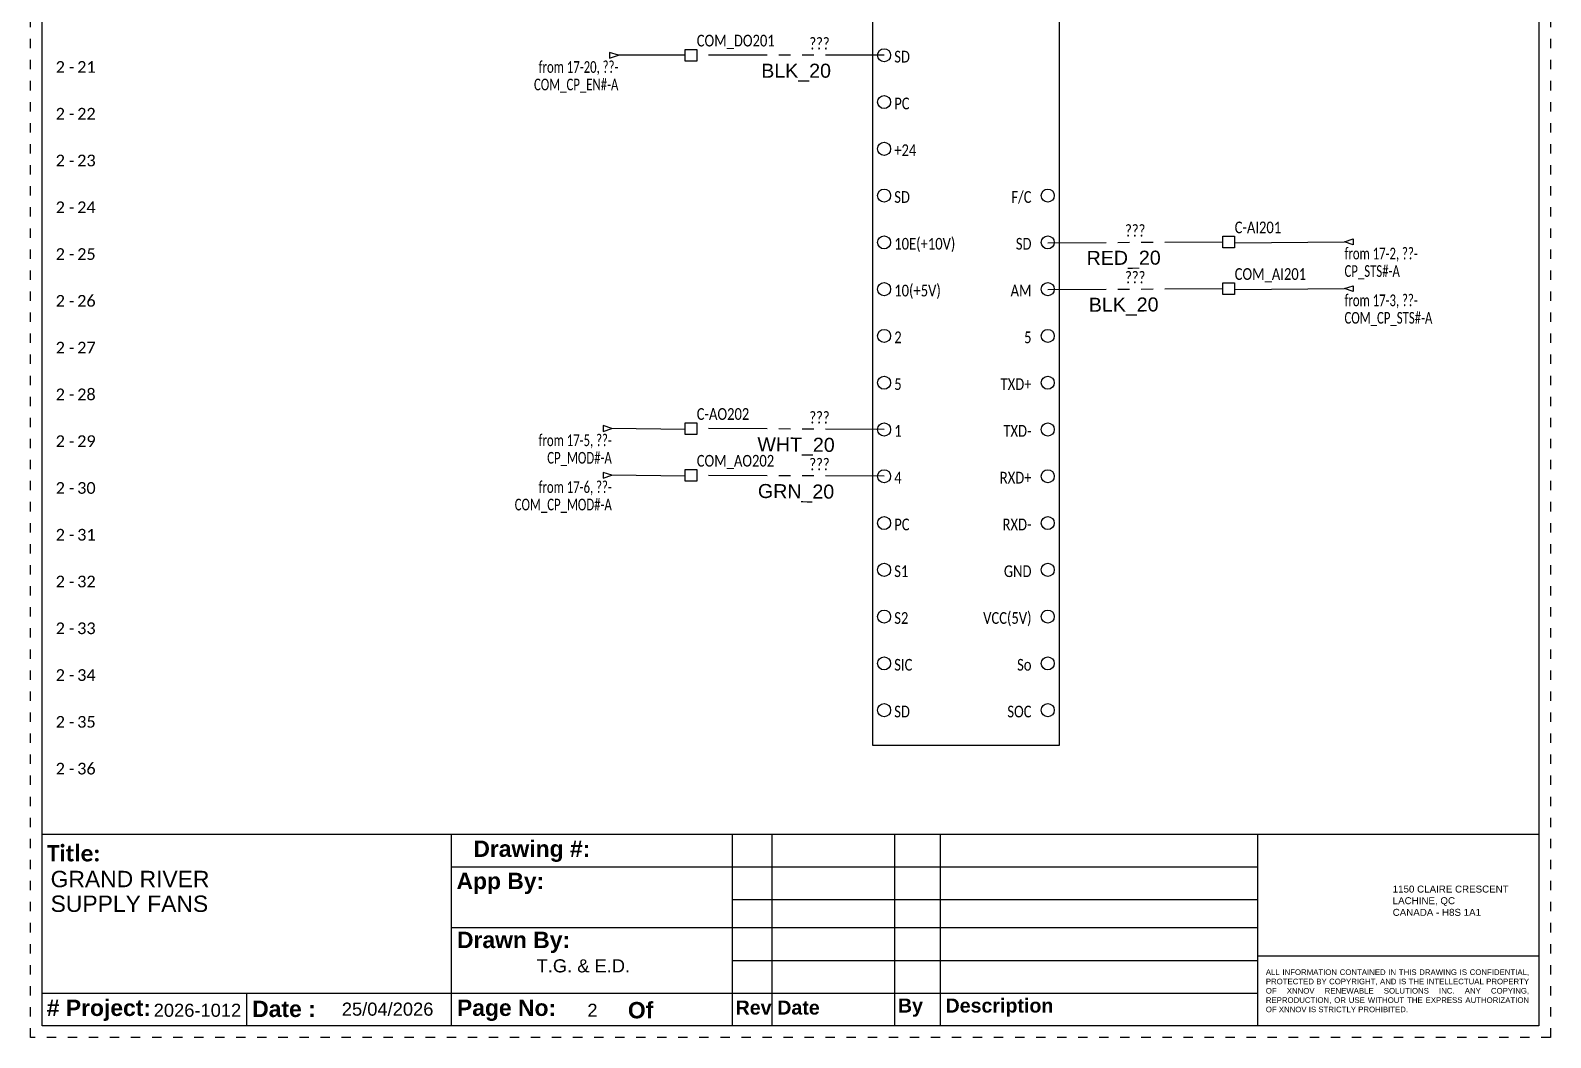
# Model space of a CAD drawing. Header units: inches. Extents: x 0 to 16.2, y 0 to 21.2.
# Drawn here: x 0 to 16.25, y 0 to 10.77 of the extents above; entities that cross this region are included whole.
import ezdxf
from ezdxf.enums import TextEntityAlignment as Align

# ---------------------------------------------------------------- set-up
doc = ezdxf.new("R2010")
doc.units = ezdxf.units.IN
doc.header["$MEASUREMENT"] = 0
doc.linetypes.add('DOT2', pattern=[0.125, 0, -0.125])
doc.linetypes.add('PHANTOM2', pattern=[1.25, 0.625, -0.125, 0.125, -0.125, 0.125, -0.125])
for name, color, linetype in [('BLK_20', 250, 'Continuous'), ('GRN_20', 3, 'Continuous'), ('MISC', 7, 'Continuous'), ('RED_20', 10, 'Continuous'), ('SYMS', 7, 'Continuous'), ('TAGFIXED', 7, 'Continuous'), ('TERMS', 123, 'Continuous'), ('WHT_20', 7, 'Continuous'), ('WIRENO', 72, 'Continuous')]:
    doc.layers.add(name, color=color, linetype=linetype)
doc.layers.add('TITLEBLOCK_FRAME', color=7, linetype='DOT2', plot=False)
doc.styles.get("Standard").update_dxf_attribs({"font": 'arial.ttf'})
doc.styles.add('TB_BODY', font='arial.ttf')
doc.styles.add('TB_TITLE', font='ariblk.ttf')
doc.styles.add('WD', font='calibri.ttf')

# ---------------------------------------------------------------- blocks, each defined once
blk = doc.blocks.new('HA1D3')
blk.add_lwpolyline([(-0.094, 0), (-0.094, -0.031), (0, 0), (-0.094, 0.031), (-0.094, 0)])
at = {"style": 'WD', "width": 0.8, "flags": 8}
blk.add_attdef('WIRENO', text='', height=0.125, dxfattribs=at).set_placement((0, 0.094), align=Align.RIGHT)
at = {"style": 'WD', "flags": 1}
blk.add_attdef('SIGCODE', text='', height=0.01, dxfattribs=at).set_placement((-0.02, 0.047), align=Align.RIGHT)
blk.add_attdef('X1TERM01', (0, 0), '', height=0.01, dxfattribs=at)
at = {"style": 'WD', "width": 0.7}
for tag, p in [('XREF', (0, -0.188)), ('DESC1', (0, -0.375))]:
    blk.add_attdef(tag, text='', height=0.125, dxfattribs=at).set_placement(p, align=Align.RIGHT)
blk = doc.blocks.new('HA1D1')
blk.add_lwpolyline([(0.094, 0), (0.094, -0.031), (0, 0), (0.094, 0.031), (0.094, 0)])
at = {"style": 'WD', "width": 0.8, "flags": 8}
blk.add_attdef('WIRENO', (0, 0.094), '', height=0.125, dxfattribs=at)
at = {"style": 'WD', "flags": 1}
for tag, p in [('SIGCODE', (-0.02, 0.047)), ('X4TERM01', (0, 0))]:
    blk.add_attdef(tag, p, '', height=0.01, dxfattribs=at)
at = {"style": 'WD', "width": 0.7}
for tag, p in [('XREF', (0, -0.188)), ('DESC1', (0, -0.375))]:
    blk.add_attdef(tag, p, '', height=0.125, dxfattribs=at)
blk = doc.blocks.new('WD_WNH')
at = {"linetype": 'Continuous', "style": 'WD'}
blk.add_attdef('WIRENO', text='', height=0.125, dxfattribs=at).set_placement((0, 0.062), align=Align.CENTER)
at = {"style": 'WD', "flags": 1}
for tag, p in [('W01USER', (0, 0.078)), ('W02USER', (0, 0.07)), ('W03USER', (0, 0.062)), ('W04USER', (0, 0.055)), ('W05USER', (0, 0.047)), ('W06USER', (0, 0.039)), ('W07USER', (0, 0.031)), ('W08USER', (0, 0.023)), ('W09USER', (0, 0.016)), ('W10USER', (0, 0.008))]:
    blk.add_attdef(tag, text='', height=0.005, dxfattribs=at).set_placement(p, align=Align.CENTER)
blk = doc.blocks.new('*U30')
blk.add_circle((0, 0), 0.0699)
blk = doc.blocks.new('*U31')
at = {"color": 0, "linetype": 'ByBlock', "lineweight": -2, "transparency": 16777216}
for p in [(0, 1.5), (0, 1), (0, 0.5), (0, 0)]:
    blk.add_blockref('*U30', p, dxfattribs=at)
blk = doc.blocks.new('*U32')
blk.add_circle((0, 0), 0.0699)
blk = doc.blocks.new('*U33')
at = {"color": 0, "linetype": 'ByBlock', "lineweight": -2, "transparency": 16777216}
for p in [(0, 1.5), (0, 1), (0, 0.5), (0, 0)]:
    blk.add_blockref('*U32', p, dxfattribs=at)
blk = doc.blocks.new('*U36')
blk.add_circle((0, 0), 0.0699)
blk = doc.blocks.new('*U37')
at = {"color": 0, "linetype": 'ByBlock', "lineweight": -2, "transparency": 16777216}
for p in [(0, 13), (0, 12.5), (0, 12), (0, 11.5), (0, 11), (0, 10.5), (0, 10), (0, 9.5), (0, 9), (0, 8.5), (0, 8), (0, 7.5), (0, 7), (0, 6.5), (0, 6), (0, 5.5), (0, 5), (0, 4.5), (0, 4), (0, 3.5), (0, 3), (0, 2.5), (0, 2), (0, 1.5), (0, 1), (0, 0.5), (0, 0)]:
    blk.add_blockref('*U36', p, dxfattribs=at)
blk = doc.blocks.new('*U38')
blk.add_circle((0, 0), 0.0699)
blk = doc.blocks.new('*U39')
at = {"color": 0, "linetype": 'ByBlock', "lineweight": -2, "transparency": 16777216}
for p in [(0, 5.5), (0, 5), (0, 4.5), (0, 4), (0, 3.5), (0, 3), (0, 2.5), (0, 2), (0, 1.5), (0, 1), (0, 0.5), (0, 0)]:
    blk.add_blockref('*U38', p, dxfattribs=at)
blk = doc.blocks.new('*U34')
blk.add_circle((0, 0), 0.0699)
blk = doc.blocks.new('*U35')
at = {"color": 0, "linetype": 'ByBlock', "lineweight": -2, "transparency": 16777216}
for p in [(0, 5.5), (0, 5), (0, 4.5), (0, 4), (0, 3.5), (0, 3), (0, 2.5), (0, 2), (0, 1.5), (0, 1), (0, 0.5), (0, 0)]:
    blk.add_blockref('*U34', p, dxfattribs=at)
blk = doc.blocks.new('HDV1_FR-F860')
for p, q in [((0, -2.25), (2, -2.25)), ((1.375, -2.5), (1, -2.5)), ((1, -2.5), (1, -3.5)), ((1.289, -2.889), (1.088, -3.068)), ((1.125, -2.875), (1.125, -3.125)), ((1.25, -2.875), (1.25, -3.125)), ((1, -3), (1.125, -3)), ((1.25, -3), (1.375, -3)), ((1.125, -3.375), (1.125, -3.625)), ((1.25, -3.375), (1.25, -3.625)), ((1, -3.5), (1.125, -3.5)), ((1.25, -3.5), (1.375, -3.5)), ((1.375, -4), (1, -4)), ((1, -4), (1, -5)), ((1.125, -4.375), (1.125, -4.625)), ((1.25, -4.375), (1.25, -4.625)), ((1, -4.5), (1.125, -4.5)), ((1.289, -4.389), (1.088, -4.568)), ((1.25, -4.5), (1.375, -4.5)), ((1.125, -4.875), (1.125, -5.125)), ((1.25, -4.875), (1.25, -5.125)), ((1, -5), (1.125, -5)), ((1.25, -5), (1.375, -5))]:
    blk.add_line(p, q)
blk.add_lwpolyline([(0, -15.875), (2, -15.875), (2, 0), (0, 0)], close=True)
for name, p in [('*U31', (0.125, -2)), ('*U33', (1.875, -2)), ('*U37', (0.125, -15.5)), ('*U39', (1.875, -8)), ('*U35', (1.875, -15.5))]:
    blk.add_blockref(name, p)
at = {"style": 'WD', "width": 0.7}
for tag, p in [('LOC', (0.997, 0.192)), ('INST', (1.983, 0.01)), ('XREF', (2.301, 0.004)), ('DESC1', (0.997, -0.152))]:
    blk.add_attdef(tag, text='', height=0.125, dxfattribs=at).set_placement(p, align=Align.CENTER)
at = {"style": 'WD', "flags": 9}
for tag in ['ASSYCODE', 'MFG', 'CAT']:
    blk.add_attdef(tag, text='', height=0.01, dxfattribs=at).set_placement((0, 0), align=Align.CENTER)
at = {"style": 'WD'}
for tag, p, height, flags in [('FAMILY', (0, 0), 0.01, 9), ('X4TERM01', (0.125, -0.5), 0.005, 1), ('X1TERM20', (1.875, -0.5), 0.005, 1), ('X4TERM02', (0.125, -1), 0.005, 1), ('X1TERM21', (1.875, -1), 0.005, 1), ('X4TERM03', (0.125, -1.5), 0.005, 1), ('X1TERM22', (1.875, -1.5), 0.005, 1), ('X4TERM04', (0.125, -2), 0.005, 1), ('X1TERM23', (1.87, -1.992), 0.005, 1), ('X4TERM59', (0.125, -2.5), 0.005, 1), ('X1TERM35', (1.875, -2.5), 0.005, 1), ('X4TERM05', (0.125, -3), 0.005, 1), ('X1TERM36', (1.867, -2.998), 0.005, 1), ('X4TERM06', (0.125, -3.5), 0.005, 1), ('X1TERM37', (1.875, -3.5), 0.005, 1), ('X4TERM07', (0.125, -4), 0.005, 1), ('X1TERM38', (1.875, -4), 0.005, 1), ('X4TERM08', (0.125, -4.5), 0.005, 1), ('X1TERM39', (1.875, -4.5), 0.005, 1), ('X4TERM09', (0.125, -5), 0.005, 1), ('X1TERM40', (1.875, -5), 0.005, 1), ('X4TERM10', (0.125, -5.5), 0.005, 1), ('X1TERM41', (1.875, -5.5), 0.005, 1), ('X4TERM11', (0.125, -6), 0.005, 1), ('X1TERM42', (1.875, -6), 0.005, 1), ('X4TERM12', (0.125, -6.5), 0.005, 1), ('X1TERM43', (1.875, -6.5), 0.005, 1), ('X4TERM13', (0.125, -7), 0.005, 1), ('X1TERM44', (1.875, -7), 0.005, 1), ('X4TERM14', (0.125, -7.5), 0.005, 1), ('X1TERM45', (1.875, -7.5), 0.005, 1), ('X4TERM15', (0.125, -8), 0.005, 1), ('X1TERM46', (1.875, -8), 0.005, 1), ('X4TERM16', (0.125, -8.5), 0.005, 1), ('X4TERM17', (0.125, -9), 0.005, 1), ('X4TERM18', (0.125, -9.5), 0.005, 1), ('X4TERM19', (0.125, -10), 0.005, 1), ('X1TERM47', (1.875, -10), 0.005, 1), ('X4TERM24', (0.125, -10.5), 0.005, 1), ('X1TERM48', (1.875, -10.5), 0.005, 1), ('X4TERM25', (0.125, -11), 0.005, 1), ('X1TERM49', (1.875, -11), 0.005, 1), ('X4TERM26', (0.125, -11.5), 0.005, 1), ('X1TERM50', (1.875, -11.5), 0.005, 1), ('X4TERM27', (0.125, -12), 0.005, 1), ('X1TERM51', (1.875, -12), 0.005, 1), ('X4TERM28', (0.125, -12.5), 0.005, 1), ('X1TERM52', (1.875, -12.5), 0.005, 1), ('X4TERM29', (0.125, -13), 0.005, 1), ('X1TERM53', (1.875, -13), 0.005, 1), ('X4TERM30', (0.125, -13.5), 0.005, 1), ('X1TERM54', (1.875, -13.5), 0.005, 1), ('X4TERM31', (0.125, -14), 0.005, 1), ('X1TERM55', (1.875, -14), 0.005, 1), ('X4TERM32', (0.125, -14.5), 0.005, 1), ('X1TERM56', (1.875, -14.5), 0.005, 1), ('X4TERM33', (0.125, -15), 0.005, 1), ('X1TERM57', (1.875, -15), 0.005, 1), ('X4TERM34', (0.125, -15.5), 0.005, 1), ('X1TERM58', (1.875, -15.5), 0.005, 1)]:
    blk.add_attdef(tag, p, '', height=height, dxfattribs=dict(at, flags=flags))
blk.add_attdef('TAG1', text='', height=0.125, dxfattribs=at).set_placement((0.997, 0.025), align=Align.CENTER)
at = {"style": 'WD', "width": 0.8}
for tag, p in [('TERM01', (0.198, -0.515)), ('TERM02', (0.198, -1.015)), ('TERM03', (0.198, -1.515)), ('TERM04', (0.198, -2.015)), ('TERM59', (0.198, -2.515)), ('TERM05', (0.234, -3.015)), ('TERM06', (0.234, -3.515)), ('TERM07', (0.234, -4.015)), ('TERM08', (0.234, -4.515)), ('TERM09', (0.234, -5.015)), ('TERM10', (0.234, -5.515)), ('TERM11', (0.234, -6.015)), ('TERM12', (0.234, -6.515)), ('TERM13', (0.234, -7.015)), ('TERM14', (0.234, -7.515)), ('TERM15', (0.234, -8.015)), ('TERM16', (0.234, -8.515)), ('TERM17', (0.234, -9.015)), ('TERM18', (0.234, -9.515)), ('TERM19', (0.234, -10.015)), ('TERM24', (0.234, -10.515)), ('TERM25', (0.234, -11.015)), ('TERM26', (0.234, -11.515)), ('TERM27', (0.234, -12.015)), ('TERM28', (0.234, -12.515)), ('TERM29', (0.234, -13.015)), ('TERM30', (0.234, -13.515)), ('TERM31', (0.234, -14.015)), ('TERM32', (0.234, -14.515)), ('TERM33', (0.234, -15.015)), ('TERM34', (0.234, -15.515))]:
    blk.add_attdef(tag, text='', height=0.125, dxfattribs=at).set_placement(p, align=Align.MIDDLE_LEFT)
for tag, p in [('TERM20', (1.79, -0.515)), ('TERM21', (1.79, -1.015)), ('TERM22', (1.79, -1.515)), ('TERM23', (1.785, -2.007)), ('TERM35', (1.701, -2.515)), ('TERM36', (1.693, -3.013)), ('TERM37', (1.701, -3.515)), ('TERM38', (1.701, -4.015)), ('TERM39', (1.701, -4.515)), ('TERM40', (1.701, -5.015)), ('TERM41', (1.701, -5.515)), ('TERM42', (1.701, -6.015)), ('TERM43', (1.701, -6.515)), ('TERM44', (1.701, -7.015)), ('TERM45', (1.701, -7.515)), ('TERM46', (1.701, -8.015)), ('TERM47', (1.701, -10.015)), ('TERM48', (1.701, -10.515)), ('TERM49', (1.701, -11.015)), ('TERM50', (1.701, -11.515)), ('TERM51', (1.701, -12.015)), ('TERM52', (1.701, -12.515)), ('TERM53', (1.701, -13.015)), ('TERM54', (1.701, -13.515)), ('TERM55', (1.701, -14.015)), ('TERM56', (1.701, -14.515)), ('TERM57', (1.701, -15.015)), ('TERM58', (1.701, -15.515))]:
    blk.add_attdef(tag, text='', height=0.125, dxfattribs=at).set_placement(p, align=Align.MIDDLE_RIGHT)
blk = doc.blocks.new('HT0001')
for p, q in [((-0.062, 0.062), (0.062, 0.062)), ((-0.062, -0.062), (-0.062, 0.062)), ((0.062, 0.062), (0.062, -0.062)), ((0.062, -0.062), (-0.062, -0.062))]:
    blk.add_line(p, q)
at = {"style": 'WD'}
for tag, p, width in [('INST', (0.062, 0.42), 0.7), ('LOC', (0.062, 0.25), 0.7), ('DESC1', (0.05, -0.385), 0.8)]:
    blk.add_attdef(tag, p, '', height=0.125, dxfattribs=dict(at, width=width))
at = {"linetype": 'Continuous', "style": 'WD'}
for tag, p, height, width, flags in [('TERM01', (0.062, 0.094), 0.125, 0.8, 8), ('TAGSTRIP', (0.05, -0.229), 0.125, 0.9, 8), ('CAT', (0.213, -0.406), 0.109, 0.8, 1), ('DESC2', (0.05, -0.541), 0.125, 0.8, 8), ('DESC3', (0.05, -0.698), 0.125, 0.8, 8)]:
    blk.add_attdef(tag, p, '', height=height, dxfattribs=dict(at, width=width, flags=flags))
at = {"style": 'WD', "flags": 1}
for tag, p, height in [('X4TERM01', (-0.062, 0), 0.0125), ('X4TERMDESC01', (-0.055, -0.023), 0.025), ('X2TERMDESC01', (-0.006, 0.029), 0.025), ('X2TERM01', (0, 0.062), 0.0125), ('STRIPSEQ', (0, 0), 0.00125), ('X2PIN01', (0.033, 0.084), 0.0125), ('X1TERMDESC01', (0.039, 0.007), 0.025), ('X1TERM01', (0.062, 0), 0.0125), ('X1PIN01', (0.087, 0.016), 0.0125), ('X4PIN01', (-0.114, -0.038), 0.0125), ('LINKTERM', (0, -0.002), 0.00125), ('X8TERMDESC01', (0, -0.054), 0.025), ('X8TERM01', (0, -0.062), 0.0125), ('X8PIN01', (0.026, -0.096), 0.0125)]:
    blk.add_attdef(tag, p, '', height=height, dxfattribs=at)
at = {"linetype": 'Continuous', "style": 'WD', "width": 0.8, "flags": 1}
blk.add_attdef('MFG', text='', height=0.109, dxfattribs=at).set_placement((0.088, -0.406), align=Align.RIGHT)
at = {"style": 'WD', "width": 0.7, "flags": 1}
blk.add_attdef('ASSYCODE', (0.062, -0.281), '', height=0.01, dxfattribs=at)
blk = doc.blocks.new('*U41')
at = {"color": 5}
for p, q in [((0, 0), (0, 21)), ((16, 21), (16, 0)), ((0, 2.05), (16, 2.05)), ((4.372, 2.05), (4.372, 0)), ((7.376, 2.05), (7.376, 0)), ((7.8, 2.05), (7.8, 0)), ((9.113, 2.05), (9.113, 0)), ((9.599, 2.05), (9.599, 0)), ((9.599, 2.05), (9.599, 0)), ((12.992, 2.05), (12.992, 0)), ((4.372, 1.7), (12.992, 1.7)), ((7.376, 1.35), (12.992, 1.35)), ((4.372, 1.05), (12.992, 1.05)), ((7.376, 0.7), (12.992, 0.7)), ((12.992, 0.75), (16, 0.75)), ((0, 0.35), (12.992, 0.35)), ((2.186, 0.35), (2.186, 0)), ((16, 0), (0, 0))]:
    blk.add_line(p, q, dxfattribs=at)
at = {"layer": 'TITLEBLOCK_FRAME'}
blk.add_lwpolyline([(-0.125, 21.125), (16.125, 21.125), (16.125, -0.125), (-0.125, -0.125)], close=True, dxfattribs=at)
blk.add_lwpolyline([(-0.125, 21.125), (16.125, 21.125), (16.125, -0.125), (-0.125, -0.125)], close=True, dxfattribs=at)
at = {"color": 7, "style": 'TB_TITLE'}
for s, width, gutter_width, heights, insert, char_height, attachment_point in [('\\pxi-3,l4,t4;{\\fArial|b1|i0|c0|p34;Drawing #:}', 2.99404, 4.083, [-0.229], (4.435, 1.867), 0.175, 4), ('{\\fCalibri|b1|i0|c0|p34;Title:}', 4.49877, 1.75, [-0.19], (0.052, 1.933), 0.175, 1), ('{\\fArial|b1|i0|c0|p34;App By:}', 4.49661, 1.749, [-0.226], (4.43, 1.523), 0.175, 4), ('{\\fArial|b1|i0|c0|p34;Drawn By:}', 2.16756, 1.749, [0.131], (4.435, 0.893), 0.175, 4), ('{\\fArial|b1|i0|c0|p34;# Project:}', 1.25184, 1.749, [-0.229], (0.05, 0.167), 0.175, 4), ('{\\fArial|b1|i0|c0|p34;Date :}', 2.18747, 1.749, [-0.178], (2.246, 0.181), 0.175, 4), ('{\\fArial|b1|i0|c0|p34;Page No:}', 4.49661, 1.749, [-0.226], (4.435, 0.167), 0.175, 4), ('{\\fArial|b1|i0|c0|p34;Of}', 4.49661, 1.749, [-0.181], (6.262, 0.167), 0.175, 4), ('{\\fArial|b1|i0|c0|p34;Rev}', 0.34979, 1.749, [-0.152], (7.413, 0.195), 0.15, 4), ('{\\fArial|b1|i0|c0|p34; Date}', 0.58778, 1.749, [-0.152], (7.8, 0.195), 0.15, 4), ('{\\fArial|b1|i0|c0|p34;By}', 0.36928, 1.749, [-0.194], (9.148, 0.195), 0.15, 4), ('{\\fArial|b1|i0|c0|p34; Description}', 1.60793, 1.749, [-0.191], (9.599, 0.195), 0.15, 4)]:
    blk.add_mtext_dynamic_manual_height_columns(s, width=width, gutter_width=gutter_width, heights=heights, dxfattribs=dict(at, insert=insert, char_height=char_height, attachment_point=attachment_point))
at = {"style": 'TB_BODY'}
for s, width, gutter_width, heights, insert, char_height, attachment_point in [('1150 CLAIRE CRESCENT\\PLACHINE, QC \\PCANADA - H8S 1A1', 1.56147, 0.995, [-0.329], (14.437, 1.5), 0.07464, 1), ('\\pxqj;ALL INFORMATION CONTAINED IN THIS DRAWING IS CONFIDENTIAL, PROTECTED BY COPYRIGHT, AND IS THE INTELLECTUAL PROPERTY OF XNNOV RENEWABLE SOLUTIONS INC. ANY COPYING, REPRODUCTION, OR USE WITHOUT THE EXPRESS AUTHORIZATION OF XNNOV IS STRICTLY PROHIBITED.', 2.80577, 0.597, [-0.464], (13.081, 0.375), 0.059714, 4)]:
    blk.add_mtext_dynamic_manual_height_columns(s, width=width, gutter_width=gutter_width, heights=heights, dxfattribs=dict(at, insert=insert, char_height=char_height, attachment_point=attachment_point))
at = {"color": 7, "style": 'TB_BODY', "flags": 4}
for tag, p in [('N5', (7.597, 1.925)), ('N4', (7.597, 1.575)), ('N3', (7.597, 1.225)), ('N2', (7.597, 0.925)), ('N1', (7.597, 0.575)), ('PAGENO', (5.883, 0.167)), ('SHEETMAX', (6.824, 0.157))]:
    blk.add_attdef(tag, text='', height=0.14, dxfattribs=at).set_placement(p, align=Align.MIDDLE_CENTER)
for tag, height, p in [('DATE5', 0.14, (7.854, 1.925)), ('PAR5', 0.14, (9.104, 1.925)), ('DESCRIPTION5', 0.14, (9.661, 1.925)), ('TITLE1', 0.175, (0.091, 1.57)), ('DATE4', 0.14, (7.854, 1.575)), ('PAR4', 0.14, (9.104, 1.575)), ('DESCRIPTION4', 0.14, (9.661, 1.575)), ('TITLE2', 0.175, (0.091, 1.306)), ('AP.PAR', 0.14, (5.526, 1.365)), ('DATE3', 0.14, (7.854, 1.225)), ('PAR3', 0.14, (9.104, 1.225)), ('DESCRIPTION3', 0.14, (9.661, 1.225)), ('TITLE3', 0.175, (0.091, 1.041)), ('DATE2', 0.14, (7.854, 0.925)), ('PAR2', 0.14, (9.104, 0.925)), ('DESCRIPTION2', 0.14, (9.661, 0.925)), ('DESS.PAR', 0.14, (5.286, 0.642)), ('DATE1', 0.14, (7.854, 0.575)), ('PAR1', 0.14, (9.109, 0.575)), ('DESCRIPTION1', 0.14, (9.645, 0.575)), ('PRJCT', 0.14, (1.193, 0.167)), ('DATE', 0.14, (3.204, 0.179))]:
    blk.add_attdef(tag, text='', height=height, dxfattribs=at).set_placement(p, align=Align.MIDDLE_LEFT)

msp = doc.modelspace()

# ---------------------------------------------------------------- linework, layer by layer
at = {"layer": 'BLK_20'}
for p, q in [((6.998, 10.5), (6.285, 10.5)), ((12.873, 7.996), (14.047, 8.006))]:
    msp.add_line(p, q, dxfattribs=at)
at = {"layer": 'BLK_20', "linetype": 'PHANTOM2'}
for p, q in [((9.125, 10.5), (7.123, 10.5)), ((10.875, 7.996), (12.748, 8.006))]:
    msp.add_line(p, q, dxfattribs=at)
at = {"layer": 'GRN_20'}
msp.add_line((6.998, 6), (6.215, 6.01), dxfattribs=at)
at = {"layer": 'GRN_20', "linetype": 'PHANTOM2'}
msp.add_line((9.125, 6), (7.123, 6.01), dxfattribs=at)
at = {"layer": 'RED_20', "linetype": 'PHANTOM2'}
msp.add_line((10.875, 8.496), (12.748, 8.506), dxfattribs=at)
at = {"layer": 'RED_20'}
msp.add_line((12.873, 8.496), (14.047, 8.506), dxfattribs=at)
at = {"layer": 'WHT_20'}
msp.add_line((6.998, 6.5), (6.215, 6.51), dxfattribs=at)
at = {"layer": 'WHT_20', "linetype": 'PHANTOM2'}
msp.add_line((9.125, 6.5), (7.123, 6.51), dxfattribs=at)

# ---------------------------------------------------------------- block references
at = {"ltscale": 0.5}
ref = msp.add_blockref('*U41', (0.125, 0.125), dxfattribs=at)
ref.add_attrib('PRJCT', '2026-1012', dxfattribs={"color": 7, "height": 0.14, "style": 'TB_BODY'}).set_placement((1.318, 0.292), align=Align.MIDDLE_LEFT)
ref.add_attrib('PAGENO', '2', dxfattribs={"color": 7, "height": 0.14, "style": 'TB_BODY'}).set_placement((6.008, 0.292), align=Align.MIDDLE_CENTER)
ref.add_attrib('DATE', '25/04/2026', dxfattribs={"color": 7, "height": 0.14, "style": 'TB_BODY'}).set_placement((3.329, 0.304), align=Align.MIDDLE_LEFT)
ref.add_attrib('DESS.PAR', 'T.G. & E.D.', dxfattribs={"color": 7, "height": 0.14, "style": 'TB_BODY'}).set_placement((5.411, 0.767), align=Align.MIDDLE_LEFT)
ref.add_attrib('TITLE1', 'GRAND RIVER', dxfattribs={"color": 7, "height": 0.175, "style": 'TB_BODY'}).set_placement((0.216, 1.695), align=Align.MIDDLE_LEFT)
ref.add_attrib('TITLE2', 'SUPPLY FANS', dxfattribs={"color": 7, "height": 0.175, "style": 'TB_BODY'}).set_placement((0.216, 1.431), align=Align.MIDDLE_LEFT)
at = {"layer": 'SYMS'}
ref = msp.add_blockref('HDV1_FR-F860', (9, 19), dxfattribs=at)
ref.add_attrib('TAG1F', 'VFD#-A', dxfattribs={"layer": 'TAGFIXED', "height": 0.125, "style": 'WD'}).set_placement((9.997, 19.025), align=Align.CENTER)
ref.add_attrib('DESC1', 'FR-F860-00450-E3N6', dxfattribs={"layer": '0', "height": 0.125, "style": 'WD', "width": 0.7}).set_placement((9.997, 18.848), align=Align.CENTER)
ref.add_attrib('LOC', 'PDP1', dxfattribs={"layer": '0', "height": 0.125, "style": 'WD', "width": 0.7}).set_placement((9.997, 19.192), align=Align.CENTER)
ref.add_attrib('TERM02', 'S/L2', dxfattribs={"layer": '0', "height": 0.125, "style": 'WD', "width": 0.8}).set_placement((9.198, 17.985), align=Align.MIDDLE_LEFT)
ref.add_attrib('TERM03', 'T/L3', dxfattribs={"layer": '0', "height": 0.125, "style": 'WD', "width": 0.8}).set_placement((9.198, 17.485), align=Align.MIDDLE_LEFT)
ref.add_attrib('TERM04', 'GND', dxfattribs={"layer": '0', "height": 0.125, "style": 'WD', "width": 0.8}).set_placement((9.198, 16.985), align=Align.MIDDLE_LEFT)
ref.add_attrib('TERM20', 'U', dxfattribs={"layer": '0', "height": 0.125, "style": 'WD', "width": 0.8}).set_placement((10.79, 18.485), align=Align.MIDDLE_RIGHT)
ref.add_attrib('TERM21', 'V', dxfattribs={"layer": '0', "height": 0.125, "style": 'WD', "width": 0.8}).set_placement((10.79, 17.985), align=Align.MIDDLE_RIGHT)
ref.add_attrib('TERM22', 'W', dxfattribs={"layer": '0', "height": 0.125, "style": 'WD', "width": 0.8}).set_placement((10.79, 17.485), align=Align.MIDDLE_RIGHT)
ref.add_attrib('TERM23', 'GND', dxfattribs={"layer": '0', "height": 0.125, "style": 'WD', "width": 0.8}).set_placement((10.785, 16.993), align=Align.MIDDLE_RIGHT)
ref.add_attrib('TERM05', 'STR', dxfattribs={"layer": '0', "height": 0.125, "style": 'WD', "width": 0.8}).set_placement((9.234, 15.985), align=Align.MIDDLE_LEFT)
ref.add_attrib('TERM06', 'STP', dxfattribs={"layer": '0', "height": 0.125, "style": 'WD', "width": 0.8}).set_placement((9.234, 15.485), align=Align.MIDDLE_LEFT)
ref.add_attrib('TERM07', 'RH', dxfattribs={"layer": '0', "height": 0.125, "style": 'WD', "width": 0.8}).set_placement((9.234, 14.985), align=Align.MIDDLE_LEFT)
ref.add_attrib('TERM08', 'RM', dxfattribs={"layer": '0', "height": 0.125, "style": 'WD', "width": 0.8}).set_placement((9.234, 14.485), align=Align.MIDDLE_LEFT)
ref.add_attrib('TERM09', 'RL', dxfattribs={"layer": '0', "height": 0.125, "style": 'WD', "width": 0.8}).set_placement((9.234, 13.985), align=Align.MIDDLE_LEFT)
ref.add_attrib('TERM10', 'JOG', dxfattribs={"layer": '0', "height": 0.125, "style": 'WD', "width": 0.8}).set_placement((9.234, 13.485), align=Align.MIDDLE_LEFT)
ref.add_attrib('TERM11', 'RT', dxfattribs={"layer": '0', "height": 0.125, "style": 'WD', "width": 0.8}).set_placement((9.234, 12.985), align=Align.MIDDLE_LEFT)
ref.add_attrib('TERM12', 'MRS', dxfattribs={"layer": '0', "height": 0.125, "style": 'WD', "width": 0.8}).set_placement((9.234, 12.485), align=Align.MIDDLE_LEFT)
ref.add_attrib('TERM13', 'RES', dxfattribs={"layer": '0', "height": 0.125, "style": 'WD', "width": 0.8}).set_placement((9.234, 11.985), align=Align.MIDDLE_LEFT)
ref.add_attrib('TERM14', 'AU', dxfattribs={"layer": '0', "height": 0.125, "style": 'WD', "width": 0.8}).set_placement((9.234, 11.485), align=Align.MIDDLE_LEFT)
ref.add_attrib('TERM15', 'CS', dxfattribs={"layer": '0', "height": 0.125, "style": 'WD', "width": 0.8}).set_placement((9.234, 10.985), align=Align.MIDDLE_LEFT)
ref.add_attrib('TERM16', 'SD', dxfattribs={"layer": '0', "height": 0.125, "style": 'WD', "width": 0.8}).set_placement((9.234, 10.485), align=Align.MIDDLE_LEFT)
ref.add_attrib('TERM17', 'PC', dxfattribs={"layer": '0', "height": 0.125, "style": 'WD', "width": 0.8}).set_placement((9.234, 9.985), align=Align.MIDDLE_LEFT)
ref.add_attrib('TERM18', '+24', dxfattribs={"layer": '0', "height": 0.125, "style": 'WD', "width": 0.8}).set_placement((9.234, 9.485), align=Align.MIDDLE_LEFT)
ref.add_attrib('TERM19', 'SD', dxfattribs={"layer": '0', "height": 0.125, "style": 'WD', "width": 0.8}).set_placement((9.234, 8.985), align=Align.MIDDLE_LEFT)
ref.add_attrib('TERM24', '10E(+10V)', dxfattribs={"layer": '0', "height": 0.125, "style": 'WD', "width": 0.8}).set_placement((9.234, 8.485), align=Align.MIDDLE_LEFT)
ref.add_attrib('TERM25', '10(+5V)', dxfattribs={"layer": '0', "height": 0.125, "style": 'WD', "width": 0.8}).set_placement((9.234, 7.985), align=Align.MIDDLE_LEFT)
ref.add_attrib('TERM26', '2', dxfattribs={"layer": '0', "height": 0.125, "style": 'WD', "width": 0.8}).set_placement((9.234, 7.485), align=Align.MIDDLE_LEFT)
ref.add_attrib('TERM27', '5', dxfattribs={"layer": '0', "height": 0.125, "style": 'WD', "width": 0.8}).set_placement((9.234, 6.985), align=Align.MIDDLE_LEFT)
ref.add_attrib('TERM28', '1', dxfattribs={"layer": '0', "height": 0.125, "style": 'WD', "width": 0.8}).set_placement((9.234, 6.485), align=Align.MIDDLE_LEFT)
ref.add_attrib('TERM29', '4', dxfattribs={"layer": '0', "height": 0.125, "style": 'WD', "width": 0.8}).set_placement((9.234, 5.985), align=Align.MIDDLE_LEFT)
ref.add_attrib('TERM30', 'PC', dxfattribs={"layer": '0', "height": 0.125, "style": 'WD', "width": 0.8}).set_placement((9.234, 5.485), align=Align.MIDDLE_LEFT)
ref.add_attrib('TERM31', 'S1', dxfattribs={"layer": '0', "height": 0.125, "style": 'WD', "width": 0.8}).set_placement((9.234, 4.985), align=Align.MIDDLE_LEFT)
ref.add_attrib('TERM32', 'S2', dxfattribs={"layer": '0', "height": 0.125, "style": 'WD', "width": 0.8}).set_placement((9.234, 4.485), align=Align.MIDDLE_LEFT)
ref.add_attrib('TERM33', 'SIC', dxfattribs={"layer": '0', "height": 0.125, "style": 'WD', "width": 0.8}).set_placement((9.234, 3.985), align=Align.MIDDLE_LEFT)
ref.add_attrib('TERM34', 'SD', dxfattribs={"layer": '0', "height": 0.125, "style": 'WD', "width": 0.8}).set_placement((9.234, 3.485), align=Align.MIDDLE_LEFT)
ref.add_attrib('TERM35', 'C1', dxfattribs={"layer": '0', "height": 0.125, "style": 'WD', "width": 0.8}).set_placement((10.701, 16.485), align=Align.MIDDLE_RIGHT)
ref.add_attrib('TERM36', 'B1', dxfattribs={"layer": '0', "height": 0.125, "style": 'WD', "width": 0.8}).set_placement((10.693, 15.987), align=Align.MIDDLE_RIGHT)
ref.add_attrib('TERM37', 'A1', dxfattribs={"layer": '0', "height": 0.125, "style": 'WD', "width": 0.8}).set_placement((10.701, 15.485), align=Align.MIDDLE_RIGHT)
ref.add_attrib('TERM38', 'C2', dxfattribs={"layer": '0', "height": 0.125, "style": 'WD', "width": 0.8}).set_placement((10.701, 14.985), align=Align.MIDDLE_RIGHT)
ref.add_attrib('TERM39', 'B2', dxfattribs={"layer": '0', "height": 0.125, "style": 'WD', "width": 0.8}).set_placement((10.701, 14.485), align=Align.MIDDLE_RIGHT)
ref.add_attrib('TERM40', 'A2', dxfattribs={"layer": '0', "height": 0.125, "style": 'WD', "width": 0.8}).set_placement((10.701, 13.985), align=Align.MIDDLE_RIGHT)
ref.add_attrib('TERM41', 'RUN', dxfattribs={"layer": '0', "height": 0.125, "style": 'WD', "width": 0.8}).set_placement((10.701, 13.485), align=Align.MIDDLE_RIGHT)
ref.add_attrib('TERM42', 'SU', dxfattribs={"layer": '0', "height": 0.125, "style": 'WD', "width": 0.8}).set_placement((10.701, 12.985), align=Align.MIDDLE_RIGHT)
ref.add_attrib('TERM43', 'IPF', dxfattribs={"layer": '0', "height": 0.125, "style": 'WD', "width": 0.8}).set_placement((10.701, 12.485), align=Align.MIDDLE_RIGHT)
ref.add_attrib('TERM44', 'OL', dxfattribs={"layer": '0', "height": 0.125, "style": 'WD', "width": 0.8}).set_placement((10.701, 11.985), align=Align.MIDDLE_RIGHT)
ref.add_attrib('TERM45', 'FU', dxfattribs={"layer": '0', "height": 0.125, "style": 'WD', "width": 0.8}).set_placement((10.701, 11.485), align=Align.MIDDLE_RIGHT)
ref.add_attrib('TERM46', 'SE', dxfattribs={"layer": '0', "height": 0.125, "style": 'WD', "width": 0.8}).set_placement((10.701, 10.985), align=Align.MIDDLE_RIGHT)
ref.add_attrib('TERM47', 'F/C', dxfattribs={"layer": '0', "height": 0.125, "style": 'WD', "width": 0.8}).set_placement((10.701, 8.985), align=Align.MIDDLE_RIGHT)
ref.add_attrib('TERM48', 'SD', dxfattribs={"layer": '0', "height": 0.125, "style": 'WD', "width": 0.8}).set_placement((10.701, 8.485), align=Align.MIDDLE_RIGHT)
ref.add_attrib('TERM49', 'AM', dxfattribs={"layer": '0', "height": 0.125, "style": 'WD', "width": 0.8}).set_placement((10.701, 7.985), align=Align.MIDDLE_RIGHT)
ref.add_attrib('TERM50', '5', dxfattribs={"layer": '0', "height": 0.125, "style": 'WD', "width": 0.8}).set_placement((10.701, 7.485), align=Align.MIDDLE_RIGHT)
ref.add_attrib('TERM51', 'TXD+', dxfattribs={"layer": '0', "height": 0.125, "style": 'WD', "width": 0.8}).set_placement((10.701, 6.985), align=Align.MIDDLE_RIGHT)
ref.add_attrib('TERM52', 'TXD-', dxfattribs={"layer": '0', "height": 0.125, "style": 'WD', "width": 0.8}).set_placement((10.701, 6.485), align=Align.MIDDLE_RIGHT)
ref.add_attrib('TERM53', 'RXD+', dxfattribs={"layer": '0', "height": 0.125, "style": 'WD', "width": 0.8}).set_placement((10.701, 5.985), align=Align.MIDDLE_RIGHT)
ref.add_attrib('TERM54', 'RXD-', dxfattribs={"layer": '0', "height": 0.125, "style": 'WD', "width": 0.8}).set_placement((10.701, 5.485), align=Align.MIDDLE_RIGHT)
ref.add_attrib('TERM55', 'GND', dxfattribs={"layer": '0', "height": 0.125, "style": 'WD', "width": 0.8}).set_placement((10.701, 4.985), align=Align.MIDDLE_RIGHT)
ref.add_attrib('TERM56', 'VCC(5V)', dxfattribs={"layer": '0', "height": 0.125, "style": 'WD', "width": 0.8}).set_placement((10.701, 4.485), align=Align.MIDDLE_RIGHT)
ref.add_attrib('TERM57', 'So', dxfattribs={"layer": '0', "height": 0.125, "style": 'WD', "width": 0.8}).set_placement((10.701, 3.985), align=Align.MIDDLE_RIGHT)
ref.add_attrib('TERM58', 'SOC', dxfattribs={"layer": '0', "height": 0.125, "style": 'WD', "width": 0.8}).set_placement((10.701, 3.485), align=Align.MIDDLE_RIGHT)
ref.add_attrib('TERM01', 'R/L1', dxfattribs={"layer": '0', "height": 0.125, "style": 'WD', "width": 0.8}).set_placement((9.198, 18.485), align=Align.MIDDLE_LEFT)
ref.add_attrib('TERM59', 'STF', dxfattribs={"layer": '0', "height": 0.125, "style": 'WD', "width": 0.8}).set_placement((9.198, 16.485), align=Align.MIDDLE_LEFT)
ref = msp.add_blockref('HT0001', (7.06, 10.5), dxfattribs=at)
ref.add_attrib('TERM01', 'COM_DO201', (7.123, 10.594), dxfattribs={"layer": 'TERMS', "linetype": 'Continuous', "height": 0.125, "style": 'WD', "width": 0.8, "flags": 8})
for name, p, values in [('HA1D3', (6.285, 10.5), {'DESC1': 'COM_CP_EN#-A', 'XREF': 'from 17-20, ??-'}), ('HA1D1', (14.047, 8.506), {'DESC1': 'CP_STS#-A', 'XREF': 'from 17-2, ??-'}), ('HA1D1', (14.047, 8.006), {'DESC1': 'COM_CP_STS#-A', 'XREF': 'from 17-3, ??-'}), ('HA1D3', (6.215, 6.51), {'DESC1': 'CP_MOD#-A', 'XREF': 'from 17-5, ??-'}), ('HA1D3', (6.215, 6.01), {'DESC1': 'COM_CP_MOD#-A', 'XREF': 'from 17-6, ??-'})]:
    msp.add_blockref(name, p, dxfattribs=at).add_auto_attribs(values)
ref = msp.add_blockref('HT0001', (12.81, 8.503), dxfattribs=at)
ref.add_attrib('TERM01', 'C-AI201', (12.873, 8.597), dxfattribs={"layer": 'TERMS', "linetype": 'Continuous', "height": 0.125, "style": 'WD', "width": 0.8, "flags": 8})
ref = msp.add_blockref('HT0001', (12.81, 8.006), dxfattribs=at)
ref.add_attrib('TERM01', 'COM_AI201', (12.873, 8.099), dxfattribs={"layer": 'TERMS', "linetype": 'Continuous', "height": 0.125, "style": 'WD', "width": 0.8, "flags": 8})
ref = msp.add_blockref('HT0001', (7.06, 6.51), dxfattribs=at)
ref.add_attrib('TERM01', 'C-AO202', (7.123, 6.603), dxfattribs={"layer": 'TERMS', "linetype": 'Continuous', "height": 0.125, "style": 'WD', "width": 0.8, "flags": 8})
ref = msp.add_blockref('HT0001', (7.06, 6.01), dxfattribs=at)
ref.add_attrib('TERM01', 'COM_AO202', (7.123, 6.103), dxfattribs={"layer": 'TERMS', "linetype": 'Continuous', "height": 0.125, "style": 'WD', "width": 0.8, "flags": 8})
at = {"layer": 'WIRENO'}
ref = msp.add_blockref('WD_WNH', (8.435, 10.5), dxfattribs=at)
ref.add_attrib('WIRENO', '???', dxfattribs={"linetype": 'Continuous', "height": 0.125, "style": 'WD', "width": 0.8}).set_placement((8.435, 10.562), align=Align.CENTER)
ref = msp.add_blockref('WD_WNH', (11.81, 8.5), dxfattribs=at)
ref.add_attrib('WIRENO', '???', dxfattribs={"linetype": 'Continuous', "height": 0.125, "style": 'WD', "width": 0.8}).set_placement((11.81, 8.562), align=Align.CENTER)
ref = msp.add_blockref('WD_WNH', (11.81, 8), dxfattribs=at)
ref.add_attrib('WIRENO', '???', dxfattribs={"linetype": 'Continuous', "height": 0.125, "style": 'WD', "width": 0.8}).set_placement((11.81, 8.062), align=Align.CENTER)
ref = msp.add_blockref('WD_WNH', (8.435, 6.502), dxfattribs=at)
ref.add_attrib('WIRENO', '???', dxfattribs={"linetype": 'Continuous', "height": 0.125, "style": 'WD', "width": 0.8}).set_placement((8.435, 6.564), align=Align.CENTER)
ref = msp.add_blockref('WD_WNH', (8.435, 6.002), dxfattribs=at)
ref.add_attrib('WIRENO', '???', dxfattribs={"linetype": 'Continuous', "height": 0.125, "style": 'WD', "width": 0.8}).set_placement((8.435, 6.064), align=Align.CENTER)

# ---------------------------------------------------------------- texts
at = {"ltscale": 0.5, "style": 'WD'}
for p in [(0.369, 10.375), (0.369, 9.875), (0.369, 9.375), (0.369, 8.875), (0.369, 8.375), (0.369, 7.875), (0.369, 7.375), (0.369, 6.875), (0.369, 6.375), (0.369, 5.875), (0.369, 5.375), (0.369, 4.875), (0.369, 4.375), (0.369, 3.875), (0.369, 3.375), (0.369, 2.875)]:
    msp.add_text('2', height=0.125, dxfattribs=at).set_placement(p, align=Align.MIDDLE_RIGHT)
for s, p in [('21', (0.5, 10.375)), ('22', (0.5, 9.875)), ('23', (0.5, 9.375)), ('24', (0.5, 8.875)), ('25', (0.5, 8.375)), ('26', (0.5, 7.875)), ('27', (0.5, 7.375)), ('28', (0.5, 6.875)), ('29', (0.5, 6.375)), ('30', (0.5, 5.875)), ('31', (0.5, 5.375)), ('32', (0.5, 4.875)), ('33', (0.5, 4.375)), ('34', (0.5, 3.875)), ('35', (0.5, 3.375)), ('36', (0.5, 2.875))]:
    msp.add_text(s, height=0.125, dxfattribs=at).set_placement(p, align=Align.MIDDLE_LEFT)
for p in [(0.441, 10.375), (0.441, 9.875), (0.441, 9.375), (0.441, 8.875), (0.441, 8.375), (0.441, 7.875), (0.441, 7.375), (0.441, 6.875), (0.441, 6.375), (0.441, 5.875), (0.441, 5.375), (0.441, 4.875), (0.441, 4.375), (0.441, 3.875), (0.441, 3.375), (0.441, 2.875)]:
    msp.add_text('-', height=0.125, dxfattribs=at).set_placement(p, align=Align.MIDDLE)
at = {"layer": 'MISC', "insert": (8.185, 10.41), "char_height": 0.15, "attachment_point": 2}
msp.add_mtext('\\W1.00;BLK_20', dxfattribs=at)
at = {"layer": 'MISC', "char_height": 0.15, "attachment_point": 2}
for s, insert, rotation in [('\\W1.00;RED_20', (11.686, 8.41), 0.2906), ('\\W1.00;BLK_20', (11.686, 7.91), 0.2906), ('\\W1.00;WHT_20', (8.185, 6.414), 359.4523), ('\\W1.00;GRN_20', (8.185, 5.914), 359.4523)]:
    msp.add_mtext(s, dxfattribs=dict(at, insert=insert, rotation=rotation))

doc.saveas('drawing.dxf')
